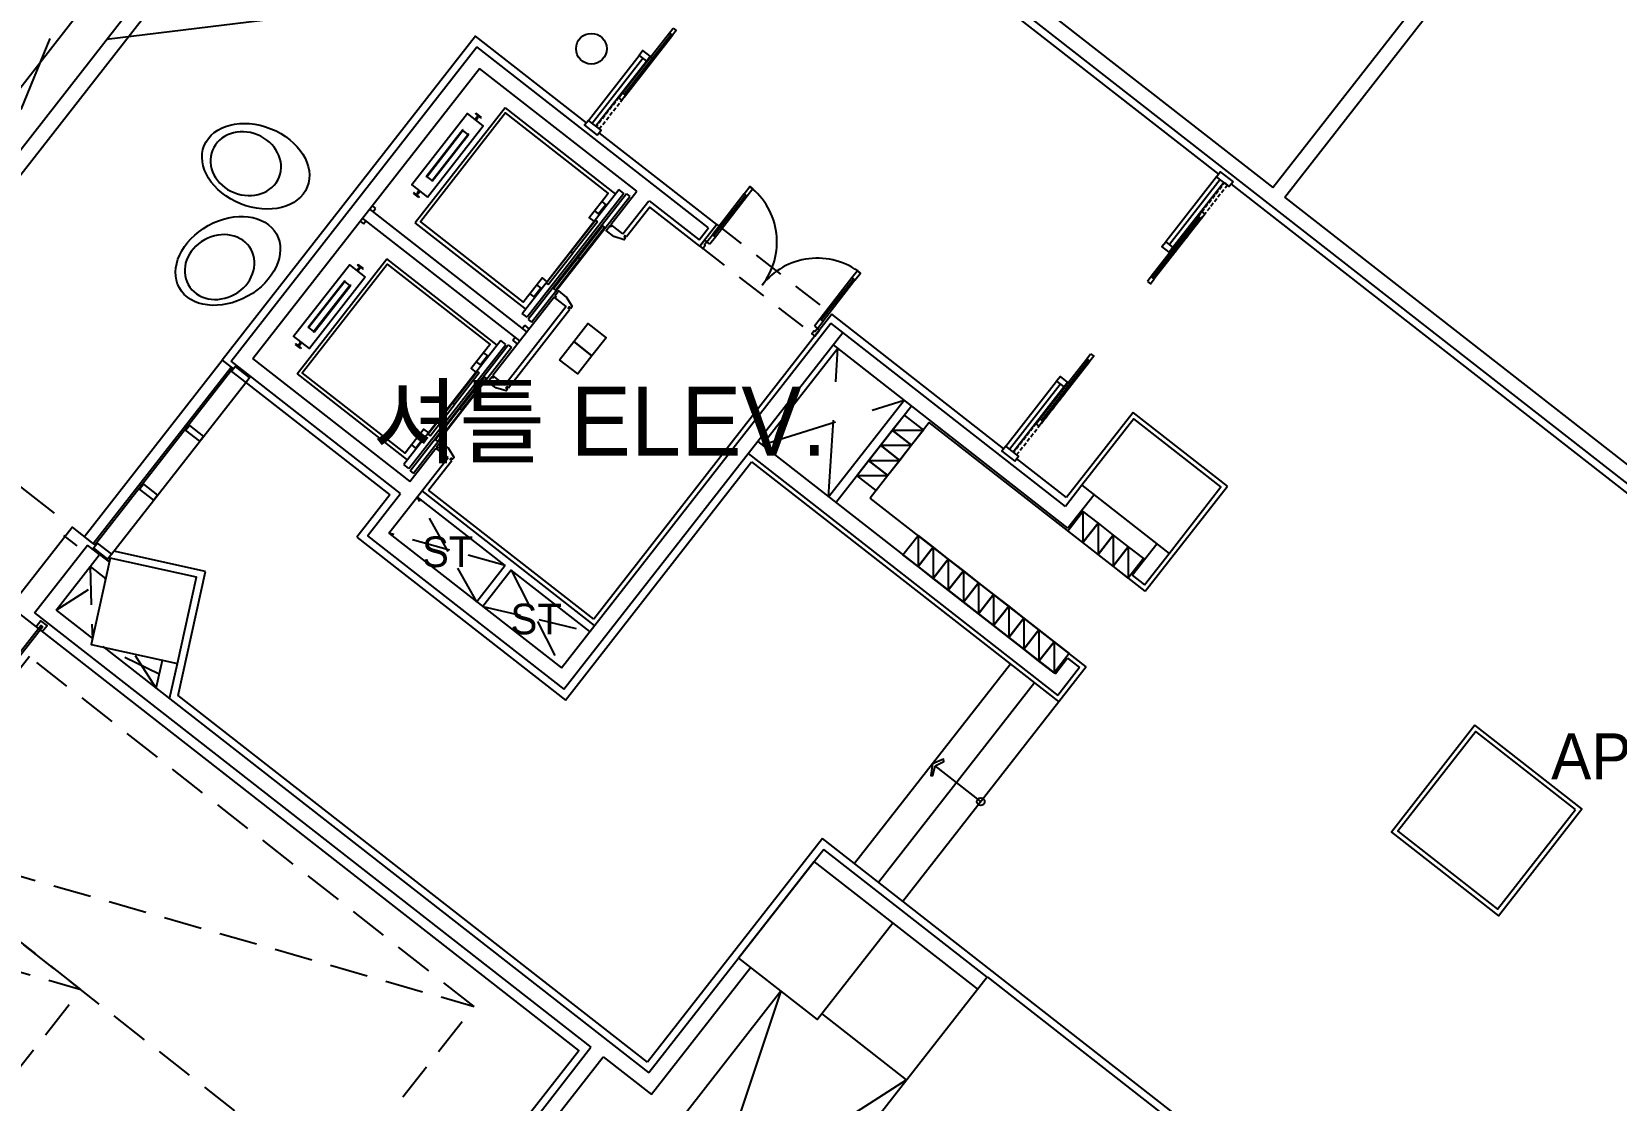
# Model space of a CAD drawing. Header units: millimetres. Extents: x -7616 to 421613, y 91067 to 341353.
# Drawn here: x 351158 to 371804, y 154664 to 168593 of the extents above; entities that cross this region are included whole.
import ezdxf
from ezdxf.enums import TextEntityAlignment as Align

# ---------------------------------------------------------------- set-up
doc = ezdxf.new("R2010")
doc.units = ezdxf.units.MM
doc.header["$LTSCALE"] = 500
doc.header["$MEASUREMENT"] = 0
for name, pattern in [('H0', [0.3, 0.2, -0.1]), ('HID', [2.6, 1.6, -1]), ('HOON1', [3, 2, -1])]:
    doc.linetypes.add(name, pattern=pattern)
doc.layers.add('e-plan', color=9, linetype='CONTINUOUS')
doc.styles.add('돋움', font='Dotum.ttf')

# ---------------------------------------------------------------- blocks, each defined once
blk = doc.blocks.new('A$C633402C3')
at = {"layer": 'e-plan'}
for centre, major_axis in [((280786, 75406), (-671, 270)), ((280423, 74172), (-632, -351))]:
    blk.add_ellipse(centre, major_axis=major_axis, ratio=0.72962, dxfattribs=at)
at = {"layer": 'e-plan', "extrusion": (0, 0, -1)}
for centre, major_axis in [((280656, 75439), (-435, 175)), ((280315, 74092), (-410, -228))]:
    blk.add_ellipse(centre, major_axis=major_axis, ratio=0.866923, start_param=-3.141592653589793, end_param=3.141592653589793, dxfattribs=at)
blk = doc.blocks.new('1~2F TC-140305')
at = {"layer": 'e-plan', "ltscale": 0.5, "elevation": 0}
blk.add_lwpolyline([(-48961, -96525), (-48284, -95658), (-49419, -94771), (-50096, -95638)], close=True, dxfattribs=at)
at = {"layer": 'e-plan', "ltscale": 0.5}
blk.add_lwpolyline([(-61881, -97960), (-61632, -96837), (-62755, -96588), (-63004, -97711)], close=True, dxfattribs=at)
at = {"layer": 'e-plan', "ltscale": 0.5, "elevation": 0}
for points in [[(-43664, -99864), (-44964, -98848), (-45980, -100148), (-44680, -101164), (-43664, -99864)], [(-54568, -101801), (-53544, -102602), (-52559, -101341), (-53583, -100540), (-54568, -101801)]]:
    blk.add_lwpolyline(points, dxfattribs=at)
blk = doc.blocks.new('1F 코어')
at = {"layer": 'e-plan'}
for p, q in [((-57274, -109649), (-51332, -102045)), ((-51332, -102045), (-45974, -106232))]:
    blk.add_line(p, q, dxfattribs=at)
blk.add_blockref('1~2F TC-140305', (0, 0), dxfattribs=at)
blk = doc.blocks.new('A$C7D8044CD')
at = {"layer": 'e-plan'}
blk.add_lwpolyline([(0, 300), (300, 300), (300, 0), (0, 0)], close=True, dxfattribs=at)
blk = doc.blocks.new('A$C6B9375F1')
at = {"layer": 'e-plan'}
blk.add_lwpolyline([(-30, 195), (-30, 155), (10, 155), (10, -80), (-70, -80), (-70, 155), (-30, 155)], dxfattribs=at)
blk = doc.blocks.new('post box')
at = {"layer": 'e-plan'}
blk.add_lwpolyline([(320, -250), (320, 0), (0, 0), (0, -250)], close=True, dxfattribs=at)
blk.add_lwpolyline([(0, 0), (320, -250)], dxfattribs=at)
blk = doc.blocks.new('XREF(CORE 72~75)$0$RAIL13')
at = {"layer": 'e-plan'}
for p, q in [((-62, -44), (-62, 44)), ((-56, 44), (-62, 44)), ((-51, 8), (-54, 42)), ((-51, 8), (-48, 5)), ((-35, 5), (-48, 5)), ((-32, 8), (-35, 5)), ((-1, 8), (-32, 8)), ((0, 7), (-1, 8)), ((0, -7), (0, 7)), ((-56, -44), (-62, -44)), ((-54, -42), (-51, -8)), ((-51, -8), (-48, -5)), ((-35, -5), (-48, -5)), ((-32, -8), (-35, -5)), ((-1, -8), (-32, -8)), ((0, -7), (-1, -8))]:
    blk.add_line(p, q, dxfattribs=at)
for centre, start, end in [((-56, 42), 3.4093, 90), ((-56, -42), 270, 356.5907)]:
    blk.add_arc(centre, 2.5, start, end, dxfattribs=at)
blk = doc.blocks.new('autodoor-ent-04')
at = {"layer": 'e-plan', "ltscale": 0.5}
for p, q in [((-2230, 105), (-1155, 105)), ((-2230, 45), (-1155, 45)), ((2230, 105), (1155, 105)), ((2230, 45), (1155, 45)), ((-2230, -15), (-1155, -15)), ((-1675, -25), (-680, -25)), ((-1675, -50), (-680, -50)), ((-1675, -75), (-680, -75)), ((1675, -25), (680, -25)), ((1675, -50), (680, -50)), ((1675, -75), (680, -75)), ((2230, -15), (1155, -15))]:
    blk.add_line(p, q, dxfattribs=at)
at = {"layer": 'e-plan'}
for points in [[(-2310, -105), (-2230, -105), (-2230, 105), (-2310, 105)], [(-1155, -15), (-1075, -15), (-1075, 105), (-1155, 105)], [(1155, -15), (1075, -15), (1075, 105), (1155, 105)], [(2310, -105), (2230, -105), (2230, 105), (2310, 105)], [(-1675, -25), (-1675, -75), (-1755, -75), (-1755, -25)], [(-600, -25), (-600, -75), (-680, -75), (-680, -25)], [(600, -25), (600, -75), (680, -75), (680, -25)], [(1675, -25), (1675, -75), (1755, -75), (1755, -25)]]:
    blk.add_lwpolyline(points, close=True, dxfattribs=at)
at = {"layer": 'e-plan', "linetype": 'H0', "ltscale": 0.5}
for points in [[(-1075, -75), (-1075, -25), (-2230, -25), (-2230, -75)], [(1075, -75), (1075, -25), (2230, -25), (2230, -75)]]:
    blk.add_lwpolyline(points, close=True, dxfattribs=at)
blk = doc.blocks.new('fssd1900-100')
at = {"layer": 'e-plan', "ltscale": 0.5}
for p, q in [((35, 795), (35, 120)), ((60, 795), (60, 120)), ((85, 795), (85, 120)), ((1815, 795), (1815, 120)), ((1840, 795), (1840, 120)), ((1865, 795), (1865, 120))]:
    blk.add_line(p, q, dxfattribs=at)
at = {"layer": 'e-plan'}
blk.add_line((1882, 0), (1882, 0), dxfattribs=at)
for points in [[(85, 795), (35, 795), (35, 915), (85, 915)], [(1815, 795), (1865, 795), (1865, 915), (1815, 915)], [(35, 0), (35, -50), (50, -50), (50, -100), (0, -100), (0, 0)], [(85, 0), (35, 0), (35, 120), (85, 120)], [(1815, 0), (1865, 0), (1865, 120), (1815, 120)], [(1865, 0), (1865, -50), (1850, -50), (1850, -100), (1900, -100), (1900, 0)]]:
    blk.add_lwpolyline(points, close=True, dxfattribs=at)
for centre, start, end in [((35, 0), 0, 90.0002), ((1865, 0), 89.9998, 180)]:
    blk.add_arc(centre, 915, start, end, dxfattribs=at)

msp = doc.modelspace()

# ---------------------------------------------------------------- linework, layer by layer
at = {"layer": 'e-plan'}
for p, q in [((340123, 153929), (356083, 174357)), ((340517, 153621), (356477, 174049)), ((340674, 153498), (356635, 173926)), ((361348, 170853), (366619, 166735)), ((362403, 170410), (367328, 166562)), ((362280, 170252), (380759, 155815)), ((356339, 169005), (352133, 168489)), ((367328, 166562), (369254, 169026)), ((367486, 166438), (369547, 169076)), ((353757, 164297), (356958, 168395)), ((359976, 166037), (356958, 168395)), ((354038, 164331), (356993, 168114)), ((359043, 166512), (356993, 168114)), ((357326, 167600), (356156, 166103)), ((357326, 167600), (358763, 166477)), ((356297, 166705), (356775, 167317)), ((356304, 166701), (356781, 167312)), ((356370, 166649), (356848, 167260)), ((356376, 166644), (356854, 167255)), ((356781, 167312), (356775, 167317)), ((356843, 167254), (356776, 167306)), ((356854, 167255), (356848, 167260)), ((356304, 166701), (356297, 166705)), ((356375, 166655), (356308, 166707)), ((356376, 166644), (356370, 166649)), ((357547, 164920), (358809, 166536)), ((358874, 166485), (357612, 164870)), ((358907, 166479), (357626, 164840)), ((357670, 164806), (358950, 166445)), ((358703, 166080), (359042, 166513)), ((358874, 166485), (358809, 166536)), ((358907, 166479), (358950, 166445)), ((366785, 166605), (377025, 158605)), ((381040, 155849), (367486, 166438)), ((357610, 164681), (355561, 166282)), ((355592, 166321), (355636, 166287)), ((355605, 166248), (355636, 166287)), ((358861, 165957), (359199, 166390)), ((359201, 166389), (359853, 165879)), ((355438, 166124), (355482, 166090)), ((357518, 164563), (355469, 166164)), ((355482, 166090), (355513, 166129)), ((357593, 164980), (356156, 166103)), ((358861, 165957), (358703, 166080)), ((359853, 165879), (359976, 166037)), ((354617, 164133), (355787, 165630)), ((357224, 164507), (355787, 165630)), ((355236, 165347), (354758, 164735)), ((355242, 165342), (354764, 164731)), ((355308, 165290), (354831, 164679)), ((355315, 165285), (354837, 164674)), ((355242, 165342), (355236, 165347)), ((355303, 165284), (355237, 165336)), ((355315, 165285), (355308, 165290)), ((357964, 165134), (357164, 164110)), ((358122, 165011), (357321, 163987)), ((358122, 165011), (357964, 165134)), ((357612, 164870), (357547, 164920)), ((357551, 164727), (357582, 164767)), ((357641, 164720), (357582, 164767)), ((357626, 164840), (357670, 164806)), ((358059, 160301), (361568, 164793)), ((361582, 164909), (358480, 160937)), ((361726, 164670), (361568, 164793)), ((363824, 163157), (361582, 164909)), ((354764, 164731), (354758, 164735)), ((354836, 164685), (354769, 164737)), ((354837, 164674), (354831, 164679)), ((357270, 164566), (356008, 162950)), ((357335, 164515), (357270, 164566)), ((357428, 164570), (357459, 164609)), ((357487, 164523), (357428, 164570)), ((358093, 160021), (361726, 164670)), ((364626, 162404), (361726, 164670)), ((356073, 162900), (357335, 164515)), ((356087, 162870), (357368, 164509)), ((357411, 164475), (356131, 162836)), ((357368, 164509), (357411, 164475)), ((360677, 163206), (361662, 164466)), ((364660, 162123), (361603, 164512)), ((351843, 162010), (353641, 164311)), ((351957, 161920), (353755, 164222)), ((351979, 161903), (353778, 164205)), ((355963, 162573), (353757, 164297)), ((356088, 162729), (354038, 164331)), ((352199, 161783), (353948, 164021)), ((353932, 164033), (355823, 162556)), ((354617, 164133), (356054, 163010)), ((357321, 163987), (357164, 164110)), ((361540, 162531), (362525, 163792)), ((361635, 162457), (362620, 163718)), ((365508, 163631), (364640, 162520)), ((366737, 162671), (365508, 163631)), ((362853, 163497), (362083, 162512)), ((365666, 161299), (362853, 163497)), ((356086, 162731), (356425, 163164)), ((356583, 163041), (356425, 163164)), ((360618, 163252), (364495, 160223)), ((355813, 162056), (356583, 163041)), ((356073, 162900), (356008, 162950)), ((356328, 162618), (356630, 163004)), ((358111, 159880), (360537, 162985)), ((360495, 163094), (364529, 159942)), ((360537, 162985), (364540, 159858)), ((364640, 162520), (363990, 163028)), ((356087, 162870), (356131, 162836)), ((355823, 162556), (355392, 162004)), ((355532, 162021), (355963, 162573)), ((358480, 160937), (356328, 162618)), ((364896, 160314), (362083, 162512)), ((364841, 162680), (364626, 162404)), ((364999, 162557), (364660, 162123)), ((365666, 161299), (366737, 162671)), ((351196, 161019), (351885, 161901)), ((351749, 161890), (351577, 162024)), ((352042, 161778), (351885, 161901)), ((355392, 162004), (358111, 159880)), ((365498, 161507), (365818, 161917)), ((351476, 161053), (352042, 161778)), ((352042, 161778), (352170, 161678)), ((353424, 161557), (352229, 161822)), ((365656, 161384), (365976, 161793)), ((351919, 161620), (352122, 161461)), ((353065, 159939), (353424, 161557)), ((365498, 161507), (365656, 161384)), ((351476, 161053), (351948, 160685)), ((351196, 161019), (358445, 155355)), ((352086, 160577), (359199, 155020)), ((364655, 160427), (364495, 160223)), ((364655, 160427), (364812, 160304)), ((352779, 160035), (352861, 160402)), ((352954, 159899), (353056, 160358)), ((363909, 160350), (361877, 157749)), ((364812, 160304), (364529, 159942)), ((364896, 160314), (364540, 159858)), ((364225, 160104), (362193, 157503)), ((359182, 155160), (353065, 159939)), ((364540, 159858), (362508, 157257)), ((363524, 158557), (362928, 159023)), ((361460, 158076), (359182, 155160)), ((369040, 152153), (361460, 158076)), ((361477, 157935), (359199, 155020)), ((363604, 156273), (361477, 157935)), ((363481, 156116), (362378, 156977)), ((360526, 156394), (359233, 154739)), ((360920, 156085), (357454, 151650)), ((362557, 154933), (361454, 155795)), ((356272, 152573), (358445, 155355)), ((356430, 152450), (358603, 155232)), ((358603, 155232), (359233, 154739))]:
    msp.add_line(p, q, dxfattribs=at)
at = {"layer": 'e-plan', "linetype": 'HID', "ltscale": 0.5}
for p, q in [((360085, 166078), (361582, 164909)), ((359864, 165795), (361361, 164625))]:
    msp.add_line(p, q, dxfattribs=at)
at = {"layer": 'e-plan', "linetype": 'HOON1'}
for p, q in [((361540, 162531), (361662, 164466)), ((360677, 163206), (362525, 163792))]:
    msp.add_line(p, q, dxfattribs=at)
at = {"layer": 'e-plan', "linetype": 'HOON1', "ltscale": 0.5}
for p, q in [((356956, 161163), (356182, 162529)), ((357325, 161636), (355813, 162056)), ((351476, 161053), (352122, 161461)), ((351919, 161620), (351948, 160685)), ((357404, 161574), (358059, 160301)), ((357034, 161102), (358428, 160774)), ((352820, 160219), (352092, 160572)), ((352779, 160035), (352494, 160483)), ((344170, 158297), (351800, 156108)), ((349283, 158083), (356921, 155887))]:
    msp.add_line(p, q, dxfattribs=at)
at = {"layer": 'e-plan', "linetype": 'HOON1'}
msp.add_lwpolyline([(359563, 172248), (355040, 175782), (353685, 174048), (349479, 163857), (351670, 162145)], dxfattribs=at)
at = {"layer": 'e-plan', "ltscale": 0.5}
for points in [[(358387, 167405), (356941, 168535), (353641, 164311), (353755, 164222)], [(360085, 166078), (358553, 167276)], [(357325, 161636), (356182, 162529)], [(358490, 160853), (356246, 162606)], [(346852, 155411), (347168, 155165), (346554, 154379), (353252, 149146), (356121, 152818), (356255, 152713), (358285, 155312), (350863, 161113), (350924, 161191), (350940, 161179), (351685, 162133), (351953, 161923)], [(346852, 155411), (347168, 155165), (346554, 154379), (353252, 149146), (356121, 152818), (356255, 152713), (358285, 155312), (350863, 161113), (350924, 161191), (350940, 161179), (351685, 162133), (351938, 161936)], [(357325, 161636), (356956, 161163)], [(358428, 160774), (357404, 161574), (357034, 161102)], [(360920, 156085), (359030, 150418)], [(362557, 154933), (357454, 151650)]]:
    msp.add_lwpolyline(points, dxfattribs=at)
at = {"layer": 'e-plan'}
for points in [[(356315, 166435), (357041, 167365), (356836, 167525), (356110, 166596)], [(358528, 166115), (358208, 165706), (358183, 165726), (358502, 166135)], [(358622, 166041), (358303, 165632), (358277, 165652), (358597, 166061)], [(357887, 165296), (358207, 165705), (358182, 165724), (357862, 165315)], [(357982, 165222), (358301, 165631), (358276, 165650), (357957, 165241)], [(355502, 165395), (354776, 164465), (354571, 164626), (355297, 165555)], [(356988, 164145), (356669, 163736), (356644, 163756), (356963, 164165)], [(357083, 164071), (356764, 163662), (356738, 163682), (357058, 164091)], [(356348, 163326), (356668, 163735), (356643, 163754), (356323, 163345)], [(356443, 163252), (356762, 163661), (356737, 163680), (356418, 163271)], [(351330, 160874), (351330, 160874), (351307, 160893), (351307, 160893), (351279, 160914), (351217, 160835), (351245, 160814), (351276, 160853), (351299, 160835), (351269, 160795), (351296, 160774), (351358, 160853)], [(369962, 159554), (368873, 158160), (370268, 157070), (371357, 158465)]]:
    msp.add_lwpolyline(points, close=True, dxfattribs=at)
for points in [[(358486, 166122), (358423, 166171), (358611, 166412), (358669, 166487), (357330, 167533), (356222, 166115), (357561, 165068), (357587, 165101), (357807, 165383), (357871, 165334)], [(358585, 166378), (358638, 166337), (358545, 166219), (358492, 166260)], [(360085, 166078), (359864, 165795), (359210, 166306), (358908, 165920)], [(358908, 165920), (358888, 165935), (358876, 165919), (358896, 165904), (358877, 165880), (358744, 165921), (358641, 166001), (358691, 166064), (358706, 166052), (358719, 166067), (358703, 166080)], [(356331, 163364), (356268, 163413), (356081, 163173), (356022, 163098), (354682, 164145), (355791, 165563), (357130, 164517), (357104, 164484), (356884, 164201), (356947, 164152)], [(357646, 165177), (357699, 165135), (357791, 165254), (357738, 165295)], [(358169, 164974), (358149, 164989), (358162, 165005), (358181, 164990), (358200, 165013), (358128, 165133), (358026, 165213), (357977, 165150), (357992, 165138), (357980, 165122), (357964, 165134)], [(357369, 163950), (358169, 164974)], [(357046, 164408), (357098, 164367), (357006, 164249), (356953, 164290)], [(357369, 163950), (357349, 163965), (357337, 163949), (357356, 163934), (357338, 163910), (357205, 163951), (357102, 164031), (357152, 164094), (357167, 164082), (357180, 164097), (357164, 164110)], [(356107, 163207), (356160, 163165), (356252, 163284), (356199, 163325)], [(356630, 163004), (356610, 163019), (356623, 163035), (356642, 163020), (356661, 163043), (356589, 163163), (356487, 163243), (356437, 163180), (356453, 163168), (356441, 163152), (356425, 163164)], [(355532, 162021), (358093, 160021)], [(355813, 162056), (358059, 160301)], [(346930, 155287), (351278, 160852)], [(346949, 155272), (351297, 160837)], [(362928, 159023), (363044, 159079), (363038, 159109), (362893, 159050), (362871, 158896), (362901, 158896), (362928, 159023)]]:
    msp.add_lwpolyline(points, dxfattribs=at)
at = {"layer": 'e-plan', "linetype": 'HOON1', "ltscale": 0.5}
for points in [[(346017, 160660), (344170, 158297), (349945, 153750), (351800, 156108)], [(351130, 160447), (349283, 158083), (355066, 153530), (356921, 155888)]]:
    msp.add_lwpolyline(points, close=True, dxfattribs=at)
at = {"layer": 'e-plan', "linetype": 'Continuous'}
msp.add_circle((358450, 168371), 200, dxfattribs=at)
at = {"layer": 'e-plan'}
msp.add_circle((363524, 158557), 50, dxfattribs=at)

# ---------------------------------------------------------------- block references
at = {"layer": 'e-plan', "linetype": 'H0'}
msp.add_blockref('A$C633402C3', (73291, 91433), dxfattribs=at)
at = {"layer": 'e-plan'}
msp.add_blockref('1F 코어', (414937, 258318), dxfattribs=at)
for name, p, rotation in [('autodoor-ent-04', (359867, 169129), 52.00001803722381), ('autodoor-ent-04', (365305, 164881), 52.00001803722381), ('fssd1900-100', (359925, 165874), 321.9999983566311), ('A$C7D8044CD', (358457, 164368), 52.00009015670764), ('XREF(CORE 72~75)$0$RAIL13', (354667, 164538), 51.99999814681371), ('A$C7D8044CD', (358272, 164132), 52.00009015670764), ('A$C6B9375F1', (353328, 163358), 52.00000134784212), ('A$C6B9375F1', (352729, 162591), 52.00000134784212), ('A$C6B9375F1', (352129, 161824), 52.00000134784212)]:
    msp.add_blockref(name, p, dxfattribs=dict(at, rotation=rotation))
at = {"layer": 'e-plan', "xscale": -1}
for name, p, rotation in [('XREF(CORE 72~75)$0$RAIL13', (356945, 167453), 51.99999814681373), ('A$C6B9375F1', (353891, 164078), 51.99999921382317), ('post box', (362370, 163399), 141.9999992138232), ('post box', (362216, 163202), 141.9999992138232), ('post box', (362062, 163005), 141.9999992138232), ('post box', (361908, 162808), 141.9999992138232), ('post box', (364854, 162340), 51.99999908241428), ('post box', (365051, 162186), 51.99999908241428), ('post box', (362706, 162027), 51.99999908241428), ('post box', (362903, 161873), 51.99999908241428), ('post box', (365248, 162032), 51.99999908241428), ('post box', (365445, 161878), 51.99999908241428), ('post box', (363100, 161719), 51.99999908241428), ('post box', (363297, 161565), 51.99999908241428), ('post box', (363494, 161411), 51.99999908241428), ('post box', (363691, 161257), 51.99999908241428), ('post box', (363888, 161103), 51.99999908241428), ('post box', (364085, 160949), 51.99999908241428), ('post box', (364282, 160795), 51.99999908241428), ('post box', (364479, 160641), 51.99999908241428)]:
    msp.add_blockref(name, p, dxfattribs=dict(at, rotation=rotation))
at = {"layer": 'e-plan', "extrusion": (0, 0, -1), "xscale": -1, "zscale": -1, "rotation": 308.0000018531862}
msp.add_blockref('XREF(CORE 72~75)$0$RAIL13', (-356206, 166508), dxfattribs=at)
at = {"layer": 'e-plan', "extrusion": (0, 0, -1), "zscale": -1, "rotation": 308.0000018531863}
msp.add_blockref('XREF(CORE 72~75)$0$RAIL13', (-355406, 165483), dxfattribs=at)

# ---------------------------------------------------------------- texts
at = {"layer": 'e-plan', "style": '돋움'}
for s, height, p in [('셔틀 ELEV.', 900, (361517, 163065)), ('APT 로비', 600, (374205, 158847))]:
    msp.add_text(s, height=height, dxfattribs=at).set_placement(p, align=Align.RIGHT)
at = {"layer": 'e-plan', "lineweight": 0, "style": '돋움'}
for p in [(356578, 161814), (357731, 160938)]:
    msp.add_text('ST', height=400, dxfattribs=at).set_placement(p, align=Align.MIDDLE)

doc.saveas('drawing.dxf')
